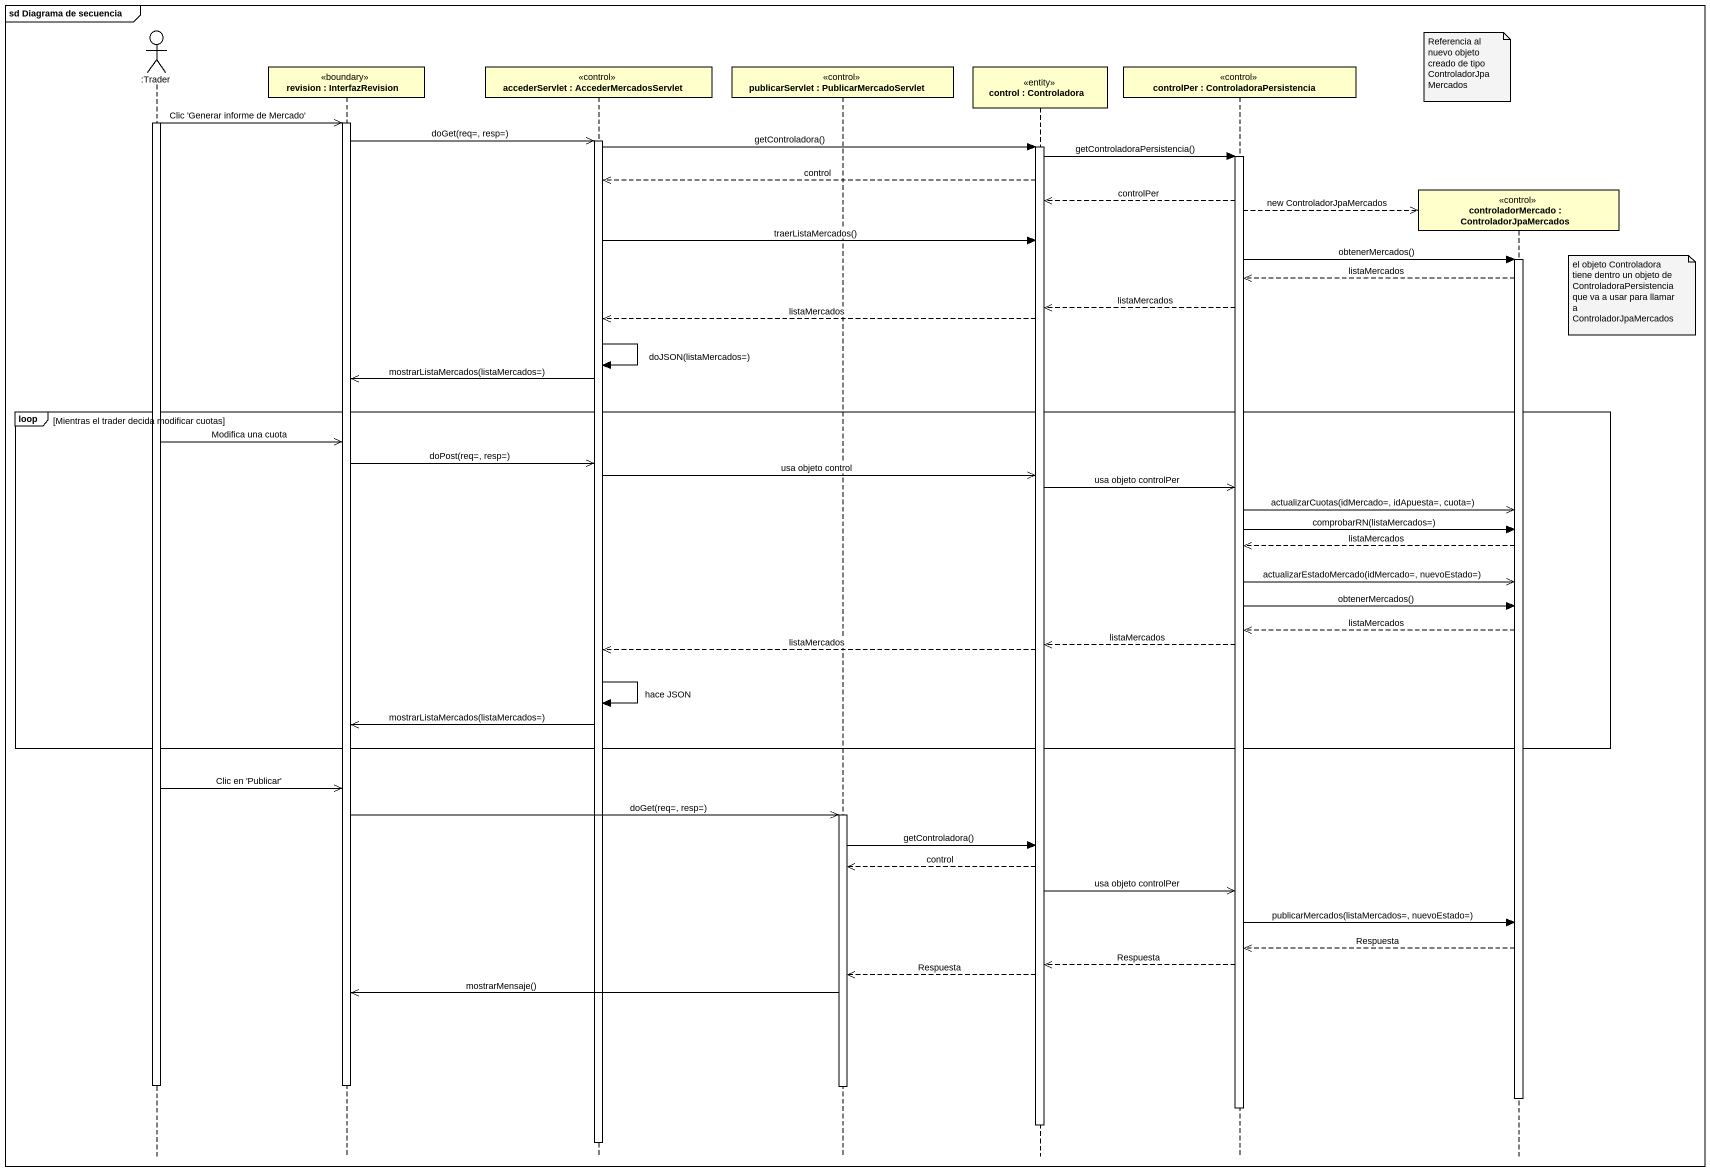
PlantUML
@startuml
mainframe sd Diagrama de secuencia
hide footbox
actor ":Trader" as Trader
participant "revision : InterfazRevision" as revision <<boundary>>
participant "accederServlet : AccederMercadosServlet" as accederServlet <<control>>
participant "publicarServlet : PublicarMercadoServlet" as publicarServlet <<control>>
participant "control : Controladora" as control_ <<entity>>
participant "controlPer : ControladoraPersistencia" as controlPer <<control>>
participant "controladorMercado : ControladorJpaMercados" as controladorMercado <<control>>

note left of controladorMercado : Referencia al nuevo objeto creado de tipo ControladorJpaMercados
activate Trader
Trader ->> revision : Clic 'Generar informe de Mercado'
activate revision
revision ->> accederServlet : doGet(req=, resp=)
activate accederServlet
accederServlet -> control_ : getControladora()
activate control_
control_ -> controlPer : getControladoraPersistencia()
activate controlPer
control_ -->> accederServlet : control
controlPer -->> control_ : controlPer
controlPer -->> controladorMercado ** : new ControladorJpaMercados
accederServlet -> control_ : traerListaMercados()
controlPer -> controladorMercado : obtenerMercados()
activate controladorMercado
controladorMercado -->> controlPer : listaMercados
note right of controladorMercado : el objeto Controladora tiene dentro un objeto de ControladoraPersistencia que va a usar para llamar a ControladorJpaMercados
controlPer -->> control_ : listaMercados
control_ -->> accederServlet : listaMercados
accederServlet -> accederServlet : doJSON(listaMercados=)
accederServlet ->> revision : mostrarListaMercados(listaMercados=)
loop Mientras el trader decida modificar cuotas
  Trader ->> revision : Modifica una cuota
  revision ->> accederServlet : doPost(req=, resp=)
  accederServlet ->> control_ : usa objeto control
  control_ ->> controlPer : usa objeto controlPer
  controlPer ->> controladorMercado : actualizarCuotas(idMercado=, idApuesta=, cuota=)
  controlPer -> controladorMercado : comprobarRN(listaMercados=)
  controladorMercado -->> controlPer : listaMercados
  controlPer ->> controladorMercado : actualizarEstadoMercado(idMercado=, nuevoEstado=)
  controlPer -> controladorMercado : obtenerMercados()
  controladorMercado -->> controlPer : listaMercados
  controlPer -->> control_ : listaMercados
  control_ -->> accederServlet : listaMercados
  accederServlet -> accederServlet : hace JSON
  accederServlet ->> revision : mostrarListaMercados(listaMercados=)
end
Trader ->> revision : Clic en 'Publicar'
revision ->> publicarServlet : doGet(req=, resp=)
activate publicarServlet
publicarServlet -> control_ : getControladora()
control_ -->> publicarServlet : control
control_ ->> controlPer : usa objeto controlPer
controlPer -> controladorMercado : publicarMercados(listaMercados=, nuevoEstado=)
controladorMercado -->> controlPer : Respuesta
controlPer -->> control_ : Respuesta
control_ -->> publicarServlet : Respuesta
publicarServlet ->> revision : mostrarMensaje()
deactivate revision
deactivate Trader
deactivate publicarServlet
deactivate controladorMercado
deactivate controlPer
deactivate control_
deactivate accederServlet
@enduml
